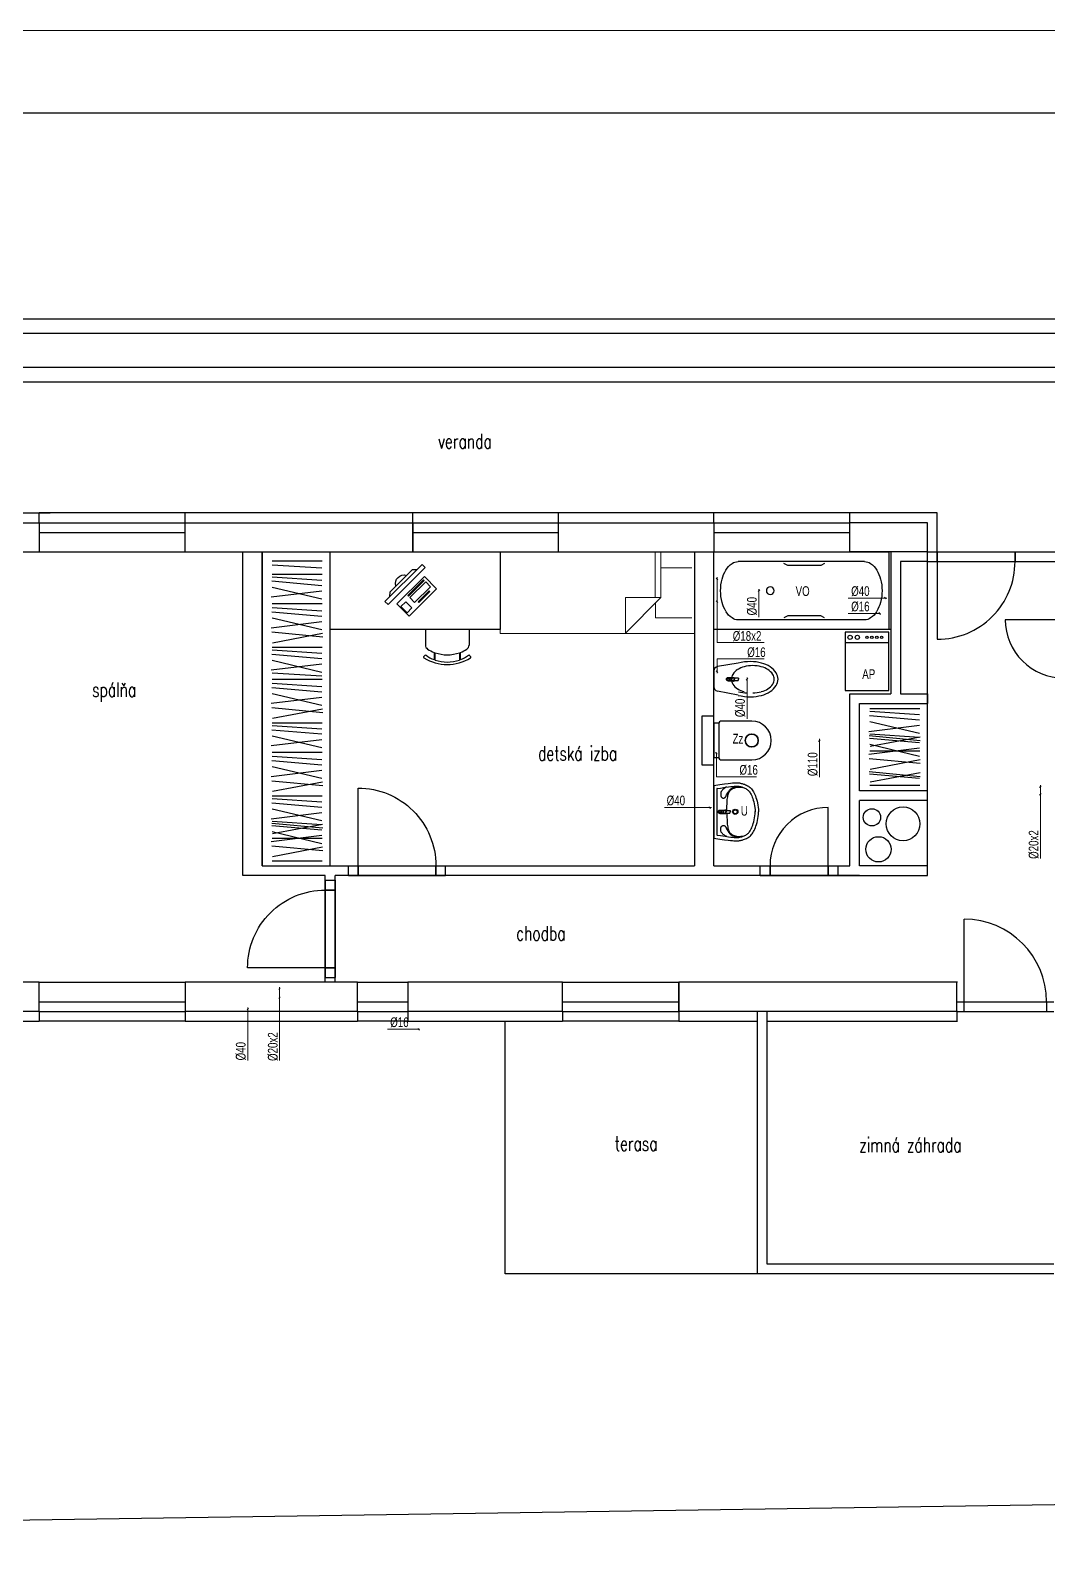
# Model space of a CAD drawing. Header units: millimetres. Extents: x -56794 to 98960, y -34660 to 63407.
# Drawn here: x -42707 to -32240, y -18479 to -2741 of the extents above; entities that cross this region are included whole.
import ezdxf
from ezdxf.lldxf.tags import DXFTag

# ---------------------------------------------------------------- set-up
doc = ezdxf.new("R2010")
doc.units = ezdxf.units.MM
doc.header["$LTSCALE"] = 100
doc.linetypes.add('KANNERNV', pattern=[15, 1, -1, 1, -1, 1, -1, 1, -1, 1, -1, -5])
for name, color, linetype in [('DIM_100', 64, 'Continuous'), ('DVE_REZ', 1, 'Continuous'), ('MUR-POH', 64, 'Continuous'), ('MUR_POH', 64, 'Continuous'), ('MUR_REZ', 3, 'Continuous'), ('NAB_ZAR', 14, 'Continuous'), ('POP', 7, 'Continuous'), ('SAN-POH', 151, 'Continuous')]:
    doc.layers.add(name, color=color, linetype=linetype)
for name, color, linetype, lineweight in [('KotyZdravotechnika', 4, 'Continuous', 9), ('namjestaj', 251, 'Continuous', 5), ('SPLASKOVE', 34, 'KANNERNV', 15)]:
    doc.layers.add(name, color=color, linetype=linetype, lineweight=lineweight)
doc.layers.add('RAM_100', color=160, linetype='Continuous', plot=False)
doc.styles.add('SIMPLEX', font='SIMPLEX.SHX', dxfattribs={"width": 0.7})
doc.styles.add('TR-ELEC', font='TXT', dxfattribs={"width": 0.75, "height": 2})
tags = doc.linetypes.add('DASHED', pattern=[0.75, 0.5, -0.25]).pattern_tags.tags
tags[6:7] = [DXFTag(74, 4), DXFTag(75, 0), DXFTag(340, '0'), DXFTag(46, 1.0), DXFTag(50, 0.0), DXFTag(44, 0.0), DXFTag(45, 0.0)]
tags[4:5] = [DXFTag(74, 4), DXFTag(75, 0), DXFTag(340, '0'), DXFTag(46, 1.0), DXFTag(50, 0.0), DXFTag(44, 0.0), DXFTag(45, 0.0)]

# ---------------------------------------------------------------- blocks, each defined once
blk = doc.blocks.new('FJFJF')
at = {"layer": 'NAB_ZAR'}
for points in [[(387581, -272900), (387545, -272865), (387221, -272865), (387185, -272900)], [(387113, -272900), (387113, -272945), (387653, -272945), (387653, -272900), (387113, -272900)], [(387213, -273022), (387443, -273022), (387443, -273032), (387213, -273032), (387213, -273022)], [(387213, -273052), (387443, -273052), (387443, -273122), (387213, -273122), (387213, -273052)], [(387253, -273142), (387413, -273142), (387413, -273152), (387253, -273152), (387253, -273142)], [(387503, -273052), (387573, -273052), (387573, -273142), (387503, -273142), (387503, -273052)]]:
    blk.add_lwpolyline(points, dxfattribs=at)
blk.add_lwpolyline([(387183, -273182), (387183, -273002), (387583, -273002), (387583, -273182)], close=True, dxfattribs=at)
blk.add_arc((387383, -272905), 86.1, 27.7073, 152.2927, dxfattribs=at)
blk = doc.blocks.new('vana_1800')
at = {"layer": 'SAN-POH'}
for p, q in [((873697, 2857932), (872897, 2857932)), ((872897, 2857932), (872897, 2856132)), ((873697, 2856132), (873697, 2857932)), ((872997, 2857682), (872997, 2856382)), ((873597, 2857682), (873597, 2856382)), ((873017, 2857272), (873037, 2857232)), ((873037, 2857232), (873037, 2856892)), ((873577, 2857272), (873557, 2857232)), ((873557, 2857232), (873557, 2856892)), ((873037, 2856892), (873017, 2856852)), ((873557, 2856892), (873577, 2856852)), ((872897, 2856132), (873697, 2856132))]:
    blk.add_line(p, q, dxfattribs=at)
blk.add_circle((873297, 2856712), 40, dxfattribs=at)
for centre, radius, start, end in [((873258, 2857521), 336, 103.9775, 121.0027), ((873297, 2857365), 498, 90, 103.9775), ((873297, 2857365), 498, 76.0225, 90), ((873336, 2857521), 336, 58.9973, 76.0225), ((873109, 2857682), 112, 145.4218, 180), ((873198, 2857620), 221, 121.0027, 145.4218), ((873395, 2857620), 221, 34.5782, 58.9973), ((873485, 2857682), 112, 0, 34.5782), ((873109, 2856382), 112, 180, 214.5782), ((873198, 2856444), 221, 214.5782, 238.9973), ((873395, 2856444), 221, 301.0027, 325.4218), ((873485, 2856382), 112, 325.4218, 0), ((873258, 2856543), 336, 238.9973, 256.0225), ((873297, 2856699), 498, 256.0225, 270), ((873297, 2856699), 498, 270, 283.9775), ((873336, 2856543), 336, 283.9775, 301.0027)]:
    blk.add_arc(centre, radius, start, end, dxfattribs=at)
blk = doc.blocks.new('Z_RAM_A_3_hp 1220')
at = {"layer": 'POP', "linetype": 'Continuous'}
blk.add_lwpolyline([(-288.5, -408), (-6.5, -408), (-6.5, -13), (-288.5, -13)], close=True, dxfattribs=at)
at = {"layer": 'RAM_100', "color": 150, "linetype": 'Continuous', "lineweight": 0}
blk.add_lwpolyline([(-297, -420), (0, -420), (0, 0), (-297, 0)], close=True, dxfattribs=at)
at = {"layer": 'RAM_100', "linetype": 'Continuous'}
blk.add_lwpolyline([(-288.5, -13), (-288.5, -408), (-6.5, -408), (-6.5, -13)], close=True, dxfattribs=at)

msp = doc.modelspace()

# ---------------------------------------------------------------- linework, layer by layer
at = {"layer": 'DVE_REZ', "color": 8, "linetype": 'ByBlock'}
for points in [[(-32073, -8806), (-32673, -8806, 0.414214), (-32073, -9406)], [(-39335, -11338), (-39335, -10538, -0.414214), (-38535, -11338)], [(-34495, -11338), (-34495, -10738, 0.414214), (-35095, -11338)], [(-39673, -12388), (-40473, -12388, -0.414214), (-39673, -11588)]]:
    msp.add_lwpolyline(points, format="xyb", dxfattribs=at)
at = {"layer": 'KotyZdravotechnika'}
for p, q in [((-35649, -8379), (-35631, -8396)), ((-35209, -8491), (-35209, -8780)), ((-35649, -8612), (-35631, -8629)), ((-35218, -8516), (-35201, -8499)), ((-33892, -8583), (-34290, -8583)), ((-33917, -8575), (-33900, -8592)), ((-33958, -8742), (-34290, -8742)), ((-33976, -8733), (-33958, -8751)), ((-35649, -9333), (-35631, -9350)), ((-35340, -9427), (-35323, -9409)), ((-35332, -9402), (-35332, -9825)), ((-34596, -10058), (-34579, -10041)), ((-34587, -10033), (-34587, -10427)), ((-35656, -10174), (-35638, -10191)), ((-32321, -10532), (-32304, -10515)), ((-32312, -10509), (-32312, -11262)), ((-32321, -10613), (-32304, -10596)), ((-35699, -10740), (-36180, -10740)), ((-35724, -10731), (-35707, -10748)), ((-40145, -12588), (-40145, -13342)), ((-40153, -12612), (-40136, -12594)), ((-40153, -12704), (-40136, -12687)), ((-40479, -12821), (-40462, -12804)), ((-40470, -12796), (-40470, -13342)), ((-38702, -13022), (-39034, -13022)), ((-38720, -13013), (-38703, -13030))]:
    msp.add_line(p, q, dxfattribs=at)
for points in [[(-35640, -8368), (-35640, -9040), (-35155, -9040)], [(-35640, -9356), (-35640, -9207), (-35155, -9207)], [(-35647, -10171), (-35647, -10423), (-35236, -10423)]]:
    msp.add_lwpolyline(points, dxfattribs=at)
at = {"layer": 'MUR-POH', "color": 8}
for points in [[(-44316, -6207), (-32473, -6207)], [(-44316, -6207), (-26423, -6207)], [(-44316, -6357), (-32373, -6357)], [(-44316, -6357), (-26423, -6357)], [(-39673, -12538), (-39673, -12388)]]:
    msp.add_lwpolyline(points, dxfattribs=at)
at = {"layer": 'MUR_POH', "color": 8}
for p, q in [((-38773, -7707), (-41115, -7707)), ((-35673, -7707), (-37273, -7707)), ((-33423, -7707), (-34273, -7707)), ((-40219, -8199), (-39704, -8199)), ((-40219, -8241), (-39708, -8273)), ((-40219, -8336), (-39704, -8336)), ((-40223, -8407), (-39708, -8452)), ((-40221, -8470), (-39708, -8592)), ((-40219, -8365), (-39708, -8397)), ((-40229, -8571), (-39708, -8509)), ((-40219, -8639), (-39704, -8639)), ((-40223, -8723), (-39708, -8768)), ((-40221, -8786), (-39708, -8908)), ((-40219, -8681), (-39708, -8713)), ((-40229, -8888), (-39708, -8825)), ((-40225, -8932), (-39700, -8983)), ((-40215, -9042), (-39702, -8944)), ((-40219, -9088), (-39704, -9088)), ((-40219, -9117), (-39708, -9149)), ((-40229, -9323), (-39708, -9261)), ((-40223, -9159), (-39708, -9204)), ((-40221, -9222), (-39708, -9344)), ((-40219, -9351), (-39708, -9383)), ((-40219, -9417), (-39704, -9417)), ((-40223, -9502), (-39708, -9547)), ((-40221, -9565), (-39708, -9686)), ((-40219, -9459), (-39708, -9492)), ((-40229, -9666), (-39708, -9603)), ((-40225, -9711), (-39700, -9761)), ((-40215, -9820), (-39702, -9723)), ((-34067, -9720), (-33552, -9720)), ((-34067, -9748), (-33556, -9781)), ((-40219, -9867), (-39704, -9867)), ((-40219, -9895), (-39708, -9928)), ((-34077, -9955), (-33556, -9892)), ((-34071, -9791), (-33556, -9835)), ((-34069, -9854), (-33556, -9975)), ((-40229, -10102), (-39708, -10039)), ((-40223, -9938), (-39708, -9982)), ((-40221, -10001), (-39708, -10122)), ((-34073, -9999), (-33548, -10050)), ((-34071, -10025), (-33556, -10069)), ((-34067, -9982), (-33556, -10014)), ((-34063, -10109), (-33550, -10012)), ((-40219, -10170), (-39704, -10170)), ((-40219, -10211), (-39708, -10244)), ((-34077, -10189), (-33556, -10126)), ((-34069, -10087), (-33556, -10209)), ((-34067, -10155), (-33552, -10155)), ((-40229, -10418), (-39708, -10355)), ((-40223, -10254), (-39708, -10299)), ((-40221, -10317), (-39708, -10438)), ((-34073, -10233), (-33548, -10284)), ((-34073, -10367), (-33548, -10418)), ((-34063, -10343), (-33550, -10245)), ((-34063, -10476), (-33550, -10379)), ((-40225, -10463), (-39700, -10513)), ((-40215, -10572), (-39702, -10475)), ((-34071, -10392), (-33556, -10437)), ((-34067, -10510), (-33552, -10510)), ((-40223, -10690), (-39708, -10734)), ((-40219, -10619), (-39704, -10619)), ((-40219, -10647), (-39708, -10680)), ((-40229, -10854), (-39708, -10791)), ((-40221, -10753), (-39708, -10874)), ((-40225, -10899), (-39700, -10949)), ((-40223, -10924), (-39708, -10968)), ((-40221, -10987), (-39708, -11108)), ((-40219, -10881), (-39708, -10914)), ((-40215, -11008), (-39702, -10911)), ((-40229, -11088), (-39708, -11025)), ((-40225, -11132), (-39700, -11183)), ((-40219, -11055), (-39704, -11055)), ((-40215, -11242), (-39702, -11145)), ((-40219, -11288), (-39704, -11288)), ((-44916, -12938), (-42619, -12938)), ((-41115, -12938), (-39341, -12938)), ((-38825, -12938), (-37233, -12938)), ((-36033, -12938), (-35223, -12938)), ((-35123, -12938), (-33165, -12938))]:
    msp.add_line(p, q, dxfattribs=at)
at = {"layer": 'MUR_POH', "color": 8, "flags": 128}
for points in [[(-44316, -7707), (-42505, -7707)], [(-42619, -7807), (-42619, -7707)], [(-41115, -7707), (-42619, -7707)], [(-41115, -7807), (-41115, -7707)], [(-37273, -7707), (-38773, -7707)], [(-38773, -7807), (-38773, -7707)], [(-37273, -7807), (-37273, -7707)], [(-34273, -7707), (-35673, -7707)], [(-35673, -7807), (-35673, -7707)], [(-34273, -7807), (-34273, -7707)], [(-33373, -8107), (-33373, -7707), (-34273, -7707)], [(-42619, -7807), (-41115, -7807)], [(-38773, -7807), (-37273, -7807)], [(-35673, -7807), (-34273, -7807)], [(-42619, -7907), (-41115, -7907)], [(-38773, -7907), (-37273, -7907)], [(-35673, -7907), (-34273, -7907)], [(-42619, -8107), (-41115, -8107)], [(-39623, -11338), (-39623, -8107)], [(-38773, -8107), (-37273, -8107)], [(-35673, -8107), (-34273, -8107)], [(-34173, -11438), (-34495, -11438)], [(-42619, -12538), (-41115, -12538)], [(-39341, -12538), (-38825, -12538)], [(-37233, -12538), (-36033, -12538)], [(-42619, -12838), (-42619, -12938)], [(-41115, -12838), (-41115, -12938)], [(-39341, -12838), (-39341, -12938)], [(-38825, -12838), (-38825, -12938)], [(-37233, -12838), (-37233, -12938)], [(-36033, -12838), (-36033, -12938)], [(-33173, -12838), (-33173, -12938)], [(-41115, -12938), (-42619, -12938)], [(-38825, -12938), (-39341, -12938)], [(-36033, -12938), (-37233, -12938)]]:
    msp.add_lwpolyline(points, dxfattribs=at)
at = {"layer": 'MUR_POH', "color": 8, "linetype": 'DASHED', "ltscale": 250, "flags": 128}
msp.add_lwpolyline([(-35673, -9799), (-35798, -9799), (-35798, -10299), (-35673, -10299)], close=True, dxfattribs=at)
at = {"layer": 'MUR_POH', "color": 8}
for centre, radius in [((-34046, -10840), 89.1), ((-33726, -10907), 174), ((-33979, -11169), 130)]:
    msp.add_circle(centre, radius, dxfattribs=at)
at = {"layer": 'MUR_REZ', "color": 8}
for p, q in [((-44216, -7807), (-42619, -7807)), ((-41115, -7807), (-38773, -7807)), ((-37273, -7807), (-35673, -7807)), ((-34273, -11338), (-34273, -9568)), ((-39335, -11438), (-39335, -11338)), ((-35095, -11438), (-35095, -11338)), ((-34495, -11338), (-34273, -11338)), ((-42619, -12838), (-44216, -12838))]:
    msp.add_line(p, q, dxfattribs=at)
at = {"layer": 'MUR_REZ', "color": 8, "flags": 128}
for points in [[(-21619, -17758), (-49824, -18182), (-50645, -18182), (-50645, -5707), (-50645, -5707), (-21619, -5707), (-21619, -17758)], [(-42619, -7807), (-42619, -8107)], [(-41115, -8107), (-41115, -7807)], [(-38773, -7807), (-38773, -8107)], [(-37273, -8107), (-37273, -7807)], [(-35673, -7807), (-35673, -8107)], [(-33473, -8207), (-33473, -7807), (-34273, -7807)], [(-42619, -12538), (-43916, -12538), (-43916, -8107), (-42619, -8107)], [(-41115, -8107), (-38773, -8107)], [(-40523, -11438), (-40523, -8107)], [(-40323, -11338), (-40323, -8107)], [(-40323, -8107), (-40323, -11338), (-39335, -11338)], [(-37273, -8107), (-35673, -8107)], [(-35873, -8107), (-35873, -11338)], [(-35673, -11338), (-35673, -8107)], [(-33853, -8107), (-33853, -9568)], [(-33473, -8207), (-33753, -8207), (-33753, -9568)], [(-34273, -9568), (-33853, -9568)], [(-33753, -9568), (-33473, -9568)], [(-33473, -9568), (-33473, -9668)], [(-34173, -10568), (-34173, -9668), (-33473, -9668)], [(-34495, -11438), (-33473, -11438), (-33473, -11338), (-34173, -11338), (-34173, -10668)], [(-33473, -10568), (-34173, -10568)], [(-33473, -10668), (-34173, -10668)], [(-33473, -10668), (-33473, -10568)], [(-40423, -11438), (-40523, -11438)], [(-39673, -11438), (-40423, -11438)], [(-39673, -11588), (-39673, -11438)], [(-39573, -11588), (-39573, -11438)], [(-39335, -11438), (-39573, -11438)], [(-39335, -11338), (-39335, -11438)], [(-39335, -11438), (-39335, -11338)], [(-39335, -11438), (-39335, -11338)], [(-38535, -11338), (-38535, -11338)], [(-38535, -11338), (-38535, -11438)], [(-38535, -11438), (-38535, -11338)], [(-38535, -11438), (-38535, -11338)], [(-38535, -11338), (-35873, -11338)], [(-35095, -11438), (-38535, -11438)], [(-35673, -11338), (-35095, -11338)], [(-35095, -11438), (-35095, -11338)], [(-35095, -11338), (-35095, -11438)], [(-35095, -11338), (-35095, -11338)], [(-35095, -11438), (-35095, -11338)], [(-34495, -11438), (-34495, -11338)], [(-34495, -11338), (-34495, -11438)], [(-34495, -11338), (-34495, -11338)], [(-34495, -11438), (-34495, -11338)], [(-34173, -11438), (-34495, -11438)], [(-39673, -11588), (-39573, -11588)], [(-39673, -12388), (-39573, -12388)], [(-39573, -12388), (-39673, -12388)], [(-39673, -12388), (-39573, -12388)], [(-39573, -12538), (-39573, -12388)], [(-39573, -12388), (-39573, -12488)], [(-39573, -12388), (-39573, -12445)], [(-42619, -12838), (-42619, -12538)], [(-39341, -12538), (-41115, -12538)], [(-41115, -12538), (-41115, -12838)], [(-39341, -12838), (-39341, -12538)], [(-38825, -12538), (-38825, -12838)], [(-37233, -12538), (-38825, -12538)], [(-37233, -12838), (-37233, -12538)], [(-33165, -12538), (-36033, -12538)], [(-36033, -12538), (-36033, -12838)], [(-33173, -12838), (-33173, -12538)], [(-39341, -12838), (-41115, -12838)], [(-37233, -12838), (-38825, -12838)], [(-33165, -12838), (-36033, -12838)]]:
    msp.add_lwpolyline(points, dxfattribs=at)
at = {"layer": 'MUR_REZ', "color": 8}
for points in [[(-50645, -5857), (-22966, -5857)], [(-38773, -8107), (-38773, -7807)], [(-33473, -8107), (-34273, -8107), (-34273, -7807)], [(-36033, -12838), (-36033, -12538)], [(-32173, -15538), (-37823, -15538), (-37823, -12938)]]:
    msp.add_lwpolyline(points, dxfattribs=at)
at = {"layer": 'NAB_ZAR', "color": 8}
for p, q in [((-33373, -8107), (-33373, -8207)), ((-38920, -8907), (-39623, -8907)), ((-38643, -8907), (-38643, -9066)), ((-38193, -8907), (-38193, -9066)), ((-38659, -9184), (-38649, -9173)), ((-38553, -9142), (-38553, -9217)), ((-38543, -9221), (-38543, -9146)), ((-38293, -9146), (-38293, -9221)), ((-38283, -9217), (-38283, -9142)), ((-38177, -9184), (-38187, -9173)), ((-39673, -11488), (-39573, -11488)), ((-39435, -11438), (-39435, -11338)), ((-35195, -11438), (-35195, -11338)), ((-39673, -11588), (-39573, -11588)), ((-39673, -12488), (-39573, -12488))]:
    msp.add_line(p, q, dxfattribs=at)
at = {"layer": 'NAB_ZAR', "color": 8, "flags": 128}
for points in [[(-39623, -8107), (-37873, -8107), (-37873, -8907)], [(-33473, -8107), (-33373, -8107)], [(-33373, -8107), (-33373, -8107)], [(-33373, -8107), (-33373, -8207)], [(-33373, -8207), (-33373, -8107)], [(-33373, -8107), (-32573, -8107)], [(-32573, -8107), (-32073, -8107)], [(-32573, -8107), (-32573, -8207)], [(-32573, -8207), (-32573, -8107)], [(-33473, -8207), (-33373, -8207)], [(-33373, -8207), (-32573, -8207)], [(-32573, -8207), (-32073, -8207)], [(-32573, -8207), (-32516, -8207)], [(-32573, -8207), (-32573, -8207)], [(-37873, -8907), (-39623, -8907)], [(-39673, -11488), (-39673, -11588)], [(-39573, -11488), (-39573, -11588)], [(-39435, -11338), (-39335, -11338)], [(-39435, -11438), (-39335, -11438)], [(-39335, -11338), (-38535, -11338)], [(-39335, -11438), (-38535, -11438)], [(-38535, -11438), (-39335, -11438)], [(-38535, -11338), (-38478, -11338)], [(-38535, -11338), (-38435, -11338)], [(-38535, -11438), (-38435, -11438)], [(-38435, -11438), (-38435, -11338)], [(-35195, -11338), (-35095, -11338)], [(-35195, -11438), (-35095, -11438)], [(-35095, -11338), (-34495, -11338)], [(-34495, -11438), (-35095, -11438)], [(-35095, -11438), (-34495, -11438)], [(-34495, -11338), (-34395, -11338)], [(-34495, -11338), (-34438, -11338)], [(-34495, -11438), (-34395, -11438)], [(-34395, -11438), (-34395, -11338)], [(-39673, -12388), (-39673, -11588)], [(-39673, -11588), (-39573, -11588)], [(-39573, -11588), (-39673, -11588)], [(-39673, -11588), (-39673, -12388)], [(-39573, -11588), (-39573, -12388)], [(-39573, -12388), (-39573, -11588)], [(-33098, -12738), (-33098, -11888)], [(-39673, -12388), (-39673, -12488)], [(-33098, -12838), (-33098, -12538)], [(-33173, -12738), (-32173, -12738)], [(-32248, -12738), (-32248, -12838)], [(-33173, -12838), (-32173, -12838)]]:
    msp.add_lwpolyline(points, dxfattribs=at)
at = {"layer": 'NAB_ZAR', "color": 8}
msp.add_lwpolyline([(-33373, -8107), (-32573, -8107)], dxfattribs=at)
at = {"layer": 'NAB_ZAR', "color": 8, "flags": 128}
msp.add_lwpolyline([(-33373, -8207), (-33373, -9007, 0.414214), (-32573, -8207)], format="xyb", dxfattribs=at)
at = {"layer": 'NAB_ZAR', "color": 8}
for centre, radius, start, end in [((-38593, -9066), 50, 180, 237.421), ((-38418, -8792), 375, 237.421, 248.8998), ((-38418, -8792), 375, 291.1002, 302.579), ((-38243, -9066), 50, 302.579, 0), ((-38652, -9191), 10, 135, 238.1879), ((-38418, -8813), 454, 238.1879, 301.8121), ((-38642, -9181), 10, 54.423, 135), ((-38418, -8867), 375, 234.423, 248.8998), ((-38418, -8792), 375, 250.5288, 289.4712), ((-38418, -8867), 375, 250.5288, 289.4712), ((-38418, -8867), 375, 291.1002, 305.577), ((-38194, -9181), 10, 45, 125.577), ((-38184, -9191), 10, 301.8121, 45), ((-33098, -12738), 850, 0, 90)]:
    msp.add_arc(centre, radius, start, end, dxfattribs=at)
at = {"layer": 'namjestaj'}
for p, q in [((-37873, -8947), (-37873, -8107)), ((-37873, -8107), (-35873, -8107)), ((-36276, -8578), (-36276, -8107)), ((-36218, -8107), (-36218, -8578)), ((-36218, -8271), (-35899, -8271)), ((-36583, -8578), (-36583, -8943)), ((-36583, -8943), (-36218, -8578)), ((-36218, -8578), (-36583, -8578)), ((-36273, -8787), (-36273, -8633)), ((-35899, -8787), (-36273, -8787)), ((-35873, -8947), (-37873, -8947)), ((-37873, -11338), (-35873, -11338))]:
    msp.add_line(p, q, dxfattribs=at)
at = {"layer": 'SAN-POH', "color": 8}
for p, q in [((-33853, -8907), (-35673, -8907)), ((-35673, -9332), (-35673, -9496))]:
    msp.add_line(p, q, dxfattribs=at)
at = {"layer": 'SAN-POH'}
for p, q in [((-34321, -9041), (-33871, -9041)), ((-35424, -9252), (-35636, -9288)), ((-35673, -9332), (-35673, -9496)), ((-35424, -9584), (-35637, -9540)), ((-35673, -10513), (-35673, -11053)), ((-35639, -10543), (-35606, -10538)), ((-35606, -10538), (-35558, -10531)), ((-35558, -10531), (-35523, -10526)), ((-35523, -10526), (-35497, -10523)), ((-35497, -10523), (-35478, -10521)), ((-35478, -10521), (-35465, -10520)), ((-35465, -10520), (-35453, -10519)), ((-35453, -10519), (-35444, -10519)), ((-35444, -10519), (-35437, -10519)), ((-35437, -10519), (-35431, -10519)), ((-35431, -10519), (-35426, -10519)), ((-35426, -10519), (-35421, -10520)), ((-35421, -10520), (-35415, -10520)), ((-35415, -10520), (-35410, -10521)), ((-35410, -10521), (-35405, -10522)), ((-35405, -10522), (-35399, -10524)), ((-35399, -10524), (-35393, -10525)), ((-35393, -10525), (-35386, -10527)), ((-35386, -10527), (-35378, -10530)), ((-35378, -10530), (-35370, -10533)), ((-35370, -10533), (-35361, -10536)), ((-35361, -10536), (-35353, -10540)), ((-35353, -10540), (-35345, -10544)), ((-35643, -10548), (-35643, -11018)), ((-35345, -10544), (-35337, -10549)), ((-35337, -10549), (-35330, -10554)), ((-35330, -10554), (-35324, -10559)), ((-35324, -10559), (-35317, -10564)), ((-35317, -10564), (-35312, -10571)), ((-35312, -10571), (-35306, -10578)), ((-35306, -10578), (-35300, -10586)), ((-35300, -10586), (-35295, -10595)), ((-35295, -10595), (-35289, -10606)), ((-35289, -10606), (-35284, -10618)), ((-35284, -10618), (-35279, -10632)), ((-35279, -10632), (-35273, -10647)), ((-35273, -10647), (-35268, -10664)), ((-35268, -10664), (-35263, -10681)), ((-35263, -10681), (-35259, -10700)), ((-35259, -10700), (-35255, -10720)), ((-35259, -10866), (-35255, -10846)), ((-35255, -10720), (-35251, -10740)), ((-35255, -10846), (-35251, -10826)), ((-35251, -10740), (-35249, -10762)), ((-35251, -10826), (-35249, -10804)), ((-35249, -10762), (-35248, -10785)), ((-35249, -10804), (-35248, -10781)), ((-35337, -11017), (-35330, -11012)), ((-35330, -11012), (-35324, -11007)), ((-35324, -11007), (-35317, -11002)), ((-35317, -11002), (-35312, -10995)), ((-35312, -10995), (-35306, -10988)), ((-35306, -10988), (-35300, -10980)), ((-35300, -10980), (-35295, -10971)), ((-35295, -10971), (-35289, -10960)), ((-35289, -10960), (-35284, -10948)), ((-35284, -10948), (-35279, -10934)), ((-35279, -10934), (-35273, -10919)), ((-35273, -10919), (-35268, -10902)), ((-35268, -10902), (-35263, -10885)), ((-35263, -10885), (-35259, -10866)), ((-35639, -11023), (-35606, -11028)), ((-35606, -11028), (-35558, -11035)), ((-35558, -11035), (-35523, -11040)), ((-35523, -11040), (-35497, -11043)), ((-35497, -11043), (-35478, -11045)), ((-35478, -11045), (-35465, -11046)), ((-35465, -11046), (-35453, -11047)), ((-35453, -11047), (-35444, -11047)), ((-35444, -11047), (-35437, -11047)), ((-35437, -11047), (-35431, -11047)), ((-35431, -11047), (-35426, -11047)), ((-35426, -11047), (-35421, -11046)), ((-35421, -11046), (-35415, -11046)), ((-35415, -11046), (-35410, -11045)), ((-35410, -11045), (-35405, -11044)), ((-35405, -11044), (-35399, -11042)), ((-35399, -11042), (-35393, -11041)), ((-35393, -11041), (-35386, -11039)), ((-35386, -11039), (-35378, -11036)), ((-35378, -11036), (-35370, -11033)), ((-35370, -11033), (-35361, -11030)), ((-35361, -11030), (-35353, -11026)), ((-35353, -11026), (-35345, -11022)), ((-35345, -11022), (-35337, -11017))]:
    msp.add_line(p, q, dxfattribs=at)
at = {"layer": 'SAN-POH', "color": 8, "flags": 128}
for points in [[(-33473, -11338), (-33473, -8207)], [(-35223, -15538), (-35223, -12838)], [(-35123, -15438), (-35123, -12838)], [(-32173, -15538), (-37523, -15538)], [(-32173, -15438), (-35123, -15438)]]:
    msp.add_lwpolyline(points, dxfattribs=at)
at = {"layer": 'SAN-POH', "flags": 128}
msp.add_lwpolyline([(-33871, -8935), (-34321, -8935), (-34321, -9535), (-33871, -9535)], close=True, dxfattribs=at)
for points in [[(-35526, -9436, -0.1065), (-35533, -9435, -0.101456), (-35538, -9431, -0.095052), (-35542, -9425, -0.090971), (-35543, -9418, -0.090971), (-35542, -9411, -0.095052), (-35538, -9405, -0.101456), (-35533, -9401, -0.1065), (-35526, -9400, -0.1065)], [(-35505, -9406, 0.019339), (-35506, -9405, 0.001391), (-35506, -9405, 0.1065)], [(-35506, -9431, 0.001391), (-35506, -9431, 0.019339), (-35505, -9430, 0.090971)], [(-35611, -10801, -0.1065), (-35617, -10800, -0.101456), (-35623, -10796, -0.095052), (-35627, -10790, -0.090971), (-35628, -10783, -0.090971), (-35627, -10776, -0.095052), (-35623, -10770, -0.101456), (-35617, -10766, -0.1065), (-35611, -10765, -0.1065)], [(-35590, -10771, 0.019339), (-35591, -10770, 0.001391), (-35591, -10770, 0.1065)], [(-35591, -10796, 0.001391), (-35591, -10796, 0.019339), (-35590, -10795, 0.090971)]]:
    msp.add_lwpolyline(points, format="xyb", dxfattribs=at)
for points in [[(-35526, -9400), (-35524, -9400), (-35522, -9400), (-35520, -9400), (-35519, -9400), (-35518, -9400), (-35516, -9400), (-35515, -9400), (-35514, -9400), (-35513, -9400), (-35512, -9400), (-35511, -9400), (-35510, -9400), (-35509, -9400), (-35507, -9401), (-35506, -9401), (-35504, -9401), (-35503, -9401), (-35501, -9401), (-35500, -9401), (-35498, -9401), (-35497, -9401), (-35495, -9401), (-35493, -9402), (-35491, -9402), (-35489, -9402), (-35486, -9402), (-35484, -9402)], [(-35526, -9436), (-35524, -9436), (-35522, -9436), (-35520, -9436), (-35519, -9436), (-35518, -9436), (-35516, -9436), (-35515, -9436), (-35514, -9435), (-35513, -9435), (-35512, -9435), (-35511, -9435), (-35510, -9435), (-35509, -9435), (-35507, -9435), (-35506, -9435), (-35504, -9435), (-35503, -9435), (-35501, -9435), (-35500, -9434), (-35498, -9434), (-35497, -9434), (-35495, -9434), (-35493, -9434), (-35491, -9434), (-35489, -9434), (-35486, -9434), (-35484, -9433)], [(-35524, -9403), (-35523, -9403), (-35522, -9403), (-35521, -9403), (-35519, -9403), (-35518, -9403), (-35517, -9403), (-35516, -9404), (-35515, -9404), (-35514, -9404), (-35513, -9404), (-35512, -9405), (-35511, -9405), (-35511, -9405), (-35510, -9405), (-35509, -9405), (-35508, -9405), (-35508, -9406), (-35507, -9406), (-35506, -9406), (-35506, -9406), (-35505, -9406), (-35504, -9406), (-35504, -9406), (-35503, -9406), (-35502, -9406), (-35501, -9406), (-35501, -9406), (-35500, -9406), (-35499, -9406), (-35497, -9405), (-35496, -9405), (-35495, -9405), (-35493, -9404), (-35491, -9404), (-35489, -9404), (-35487, -9403), (-35485, -9403), (-35483, -9402), (-35481, -9401), (-35478, -9401), (-35476, -9400), (-35474, -9400), (-35473, -9399), (-35471, -9399), (-35470, -9399), (-35469, -9399), (-35468, -9399), (-35468, -9399), (-35467, -9399), (-35466, -9399), (-35466, -9399), (-35465, -9400), (-35465, -9400), (-35464, -9401), (-35464, -9402), (-35463, -9404), (-35463, -9406), (-35463, -9409), (-35462, -9413), (-35462, -9418)], [(-35524, -9433), (-35523, -9433), (-35522, -9433), (-35521, -9433), (-35519, -9432), (-35518, -9432), (-35517, -9432), (-35516, -9432), (-35515, -9432), (-35514, -9431), (-35513, -9431), (-35512, -9431), (-35511, -9431), (-35511, -9431), (-35510, -9430), (-35509, -9430), (-35508, -9430), (-35508, -9430), (-35507, -9430), (-35506, -9430), (-35506, -9430), (-35505, -9430), (-35504, -9429), (-35504, -9429), (-35503, -9429), (-35502, -9429), (-35501, -9430), (-35501, -9430), (-35500, -9430), (-35499, -9430), (-35497, -9430), (-35496, -9430), (-35495, -9431), (-35493, -9431), (-35491, -9431), (-35489, -9432), (-35487, -9432), (-35485, -9433), (-35483, -9434), (-35481, -9434), (-35478, -9435), (-35476, -9435), (-35474, -9436), (-35473, -9436), (-35471, -9437), (-35470, -9437), (-35469, -9437), (-35468, -9437), (-35468, -9437), (-35467, -9437), (-35466, -9437), (-35466, -9436), (-35465, -9436), (-35465, -9435), (-35464, -9434), (-35464, -9433), (-35463, -9432), (-35463, -9430), (-35463, -9427), (-35462, -9423), (-35462, -9418)], [(-35495, -9418), (-35495, -9417), (-35495, -9417), (-35495, -9416), (-35494, -9416), (-35494, -9415), (-35494, -9415), (-35494, -9414), (-35494, -9414), (-35494, -9413), (-35494, -9413), (-35493, -9412), (-35493, -9412), (-35493, -9412), (-35492, -9411), (-35492, -9411), (-35491, -9410), (-35491, -9410), (-35490, -9409), (-35490, -9409), (-35489, -9409), (-35488, -9408), (-35487, -9408), (-35486, -9407), (-35485, -9407), (-35485, -9407), (-35484, -9406), (-35483, -9406), (-35482, -9406), (-35481, -9405), (-35480, -9405), (-35479, -9405), (-35478, -9405), (-35478, -9404), (-35477, -9404), (-35476, -9404), (-35475, -9404), (-35474, -9404), (-35474, -9404), (-35473, -9404), (-35472, -9404), (-35471, -9404), (-35471, -9404), (-35470, -9404), (-35470, -9404), (-35469, -9404), (-35469, -9404), (-35469, -9405), (-35468, -9405), (-35468, -9406), (-35468, -9407), (-35467, -9407), (-35467, -9408), (-35466, -9409), (-35466, -9411), (-35466, -9412), (-35465, -9413), (-35465, -9414), (-35465, -9416), (-35465, -9417), (-35465, -9418)], [(-35495, -9418), (-35495, -9418), (-35495, -9419), (-35495, -9419), (-35494, -9420), (-35494, -9420), (-35494, -9421), (-35494, -9421), (-35494, -9422), (-35494, -9422), (-35494, -9423), (-35493, -9423), (-35493, -9424), (-35493, -9424), (-35492, -9424), (-35492, -9425), (-35491, -9425), (-35491, -9426), (-35490, -9426), (-35490, -9427), (-35489, -9427), (-35488, -9427), (-35487, -9428), (-35486, -9428), (-35485, -9429), (-35485, -9429), (-35484, -9429), (-35483, -9430), (-35482, -9430), (-35481, -9430), (-35480, -9430), (-35479, -9431), (-35478, -9431), (-35478, -9431), (-35477, -9431), (-35476, -9431), (-35475, -9432), (-35474, -9432), (-35474, -9432), (-35473, -9432), (-35472, -9432), (-35471, -9432), (-35471, -9432), (-35470, -9432), (-35470, -9432), (-35469, -9431), (-35469, -9431), (-35469, -9431), (-35468, -9430), (-35468, -9430), (-35468, -9429), (-35467, -9428), (-35467, -9427), (-35466, -9426), (-35466, -9425), (-35466, -9424), (-35465, -9422), (-35465, -9421), (-35465, -9420), (-35465, -9419), (-35465, -9418)], [(-35464, -9403), (-35460, -9404), (-35457, -9404), (-35453, -9404), (-35450, -9404), (-35446, -9404), (-35443, -9404), (-35440, -9404), (-35437, -9404), (-35434, -9404), (-35432, -9404), (-35431, -9405), (-35429, -9405), (-35428, -9405), (-35427, -9405), (-35426, -9405), (-35425, -9405), (-35425, -9405), (-35424, -9405), (-35424, -9405), (-35423, -9406), (-35423, -9406), (-35422, -9406), (-35422, -9406), (-35422, -9407), (-35421, -9407), (-35421, -9408), (-35421, -9408), (-35421, -9409), (-35420, -9410), (-35420, -9411), (-35420, -9413), (-35420, -9416), (-35420, -9418)], [(-35464, -9432), (-35460, -9432), (-35457, -9432), (-35453, -9432), (-35450, -9432), (-35446, -9431), (-35443, -9431), (-35440, -9431), (-35437, -9431), (-35434, -9431), (-35432, -9431), (-35431, -9431), (-35429, -9431), (-35428, -9431), (-35427, -9431), (-35426, -9431), (-35425, -9431), (-35425, -9430), (-35424, -9430), (-35424, -9430), (-35423, -9430), (-35423, -9430), (-35422, -9429), (-35422, -9429), (-35422, -9429), (-35421, -9428), (-35421, -9428), (-35421, -9427), (-35421, -9427), (-35420, -9426), (-35420, -9424), (-35420, -9423), (-35420, -9420), (-35420, -9418)], [(-35673, -10513), (-35611, -10503), (-35563, -10496), (-35527, -10491), (-35501, -10488), (-35482, -10486), (-35467, -10485), (-35455, -10484), (-35445, -10484), (-35437, -10484), (-35429, -10484), (-35423, -10484), (-35417, -10485), (-35411, -10486), (-35404, -10487), (-35398, -10488), (-35391, -10490), (-35383, -10491), (-35375, -10494), (-35367, -10497), (-35357, -10500), (-35348, -10504), (-35338, -10509), (-35328, -10514), (-35318, -10519), (-35309, -10525), (-35301, -10532), (-35293, -10539), (-35285, -10548), (-35278, -10557), (-35271, -10567), (-35264, -10579), (-35258, -10591), (-35252, -10605), (-35246, -10620), (-35240, -10636), (-35235, -10654), (-35229, -10672), (-35224, -10692), (-35220, -10713), (-35217, -10736), (-35214, -10759), (-35213, -10783)], [(-35540, -10528), (-35545, -10531), (-35556, -10536), (-35565, -10541), (-35571, -10546), (-35577, -10550), (-35582, -10554), (-35586, -10558), (-35589, -10562), (-35592, -10566), (-35595, -10570), (-35597, -10574), (-35599, -10578), (-35600, -10582), (-35601, -10586), (-35602, -10590), (-35603, -10595), (-35603, -10599), (-35603, -10604), (-35602, -10608), (-35602, -10612), (-35601, -10617), (-35600, -10621), (-35599, -10625), (-35597, -10628), (-35595, -10631), (-35593, -10634), (-35590, -10636), (-35588, -10638), (-35585, -10640), (-35582, -10641), (-35579, -10642), (-35576, -10642), (-35574, -10642), (-35571, -10642), (-35568, -10641), (-35565, -10640), (-35563, -10639), (-35560, -10637), (-35558, -10635), (-35555, -10633), (-35553, -10630), (-35551, -10626), (-35548, -10621), (-35545, -10615), (-35542, -10608), (-35537, -10599), (-35530, -10588), (-35522, -10573)], [(-35539, -10769), (-35539, -10762), (-35539, -10743), (-35539, -10723), (-35538, -10705), (-35537, -10688), (-35536, -10671), (-35535, -10656), (-35533, -10642), (-35531, -10628), (-35529, -10616), (-35526, -10605), (-35523, -10595), (-35519, -10586), (-35515, -10578), (-35510, -10571), (-35505, -10564), (-35499, -10558), (-35493, -10553), (-35487, -10549), (-35480, -10545), (-35473, -10541), (-35466, -10538), (-35459, -10536), (-35453, -10534), (-35447, -10532), (-35441, -10531), (-35436, -10530), (-35430, -10530), (-35423, -10530), (-35416, -10530), (-35408, -10530), (-35400, -10530), (-35392, -10530), (-35384, -10531), (-35376, -10532), (-35370, -10533)], [(-35522, -10574), (-35522, -10574), (-35517, -10566), (-35511, -10559), (-35505, -10553), (-35498, -10547), (-35491, -10542), (-35484, -10538), (-35476, -10534), (-35469, -10531), (-35462, -10528), (-35455, -10526), (-35449, -10524), (-35443, -10523), (-35436, -10522), (-35430, -10522), (-35423, -10522), (-35416, -10522), (-35408, -10522), (-35408, -10522)], [(-35673, -11053), (-35611, -11063), (-35563, -11070), (-35527, -11075), (-35501, -11078), (-35482, -11080), (-35467, -11081), (-35455, -11082), (-35445, -11082), (-35437, -11082), (-35429, -11082), (-35423, -11081), (-35417, -11081), (-35411, -11080), (-35404, -11079), (-35398, -11078), (-35391, -11076), (-35383, -11074), (-35375, -11072), (-35367, -11069), (-35357, -11066), (-35348, -11062), (-35338, -11057), (-35328, -11052), (-35318, -11047), (-35309, -11041), (-35301, -11034), (-35293, -11026), (-35285, -11018), (-35278, -11009), (-35271, -10999), (-35264, -10987), (-35258, -10975), (-35252, -10961), (-35246, -10946), (-35240, -10930), (-35235, -10912), (-35229, -10894), (-35224, -10874), (-35220, -10853), (-35217, -10830), (-35214, -10807), (-35213, -10783)], [(-35611, -10765), (-35609, -10765), (-35607, -10765), (-35605, -10765), (-35604, -10765), (-35603, -10765), (-35601, -10765), (-35600, -10765), (-35599, -10765), (-35598, -10765), (-35597, -10765), (-35596, -10765), (-35595, -10766), (-35594, -10766), (-35592, -10766), (-35591, -10766), (-35589, -10766), (-35588, -10766), (-35586, -10766), (-35585, -10766), (-35583, -10766), (-35582, -10766), (-35580, -10767), (-35578, -10767), (-35576, -10767), (-35574, -10767), (-35571, -10767), (-35569, -10767)], [(-35611, -10801), (-35609, -10801), (-35607, -10801), (-35605, -10801), (-35604, -10801), (-35603, -10801), (-35601, -10801), (-35600, -10801), (-35599, -10801), (-35598, -10801), (-35597, -10801), (-35596, -10800), (-35595, -10800), (-35594, -10800), (-35592, -10800), (-35591, -10800), (-35589, -10800), (-35588, -10800), (-35586, -10800), (-35585, -10800), (-35583, -10800), (-35582, -10799), (-35580, -10799), (-35578, -10799), (-35576, -10799), (-35574, -10799), (-35571, -10799), (-35569, -10799)], [(-35609, -10768), (-35608, -10768), (-35607, -10768), (-35605, -10768), (-35604, -10768), (-35603, -10769), (-35602, -10769), (-35601, -10769), (-35600, -10769), (-35599, -10769), (-35598, -10770), (-35597, -10770), (-35596, -10770), (-35596, -10770), (-35595, -10770), (-35594, -10771), (-35593, -10771), (-35593, -10771), (-35592, -10771), (-35591, -10771), (-35591, -10771), (-35590, -10771), (-35589, -10771), (-35588, -10771), (-35588, -10771), (-35587, -10771), (-35586, -10771), (-35585, -10771), (-35585, -10771), (-35584, -10771), (-35582, -10771), (-35581, -10770), (-35580, -10770), (-35578, -10770), (-35576, -10769), (-35574, -10769), (-35572, -10768), (-35570, -10768), (-35568, -10767), (-35565, -10766), (-35563, -10766), (-35561, -10765), (-35559, -10765), (-35558, -10764), (-35556, -10764), (-35555, -10764), (-35554, -10764), (-35553, -10764), (-35553, -10764), (-35552, -10764), (-35551, -10764), (-35551, -10765), (-35550, -10765), (-35550, -10766), (-35549, -10766), (-35549, -10767), (-35548, -10769), (-35548, -10771), (-35548, -10774), (-35547, -10778), (-35547, -10783)], [(-35609, -10798), (-35608, -10798), (-35607, -10798), (-35605, -10798), (-35604, -10798), (-35603, -10797), (-35602, -10797), (-35601, -10797), (-35600, -10797), (-35599, -10797), (-35598, -10796), (-35597, -10796), (-35596, -10796), (-35596, -10796), (-35595, -10796), (-35594, -10795), (-35593, -10795), (-35593, -10795), (-35592, -10795), (-35591, -10795), (-35591, -10795), (-35590, -10795), (-35589, -10795), (-35588, -10795), (-35588, -10795), (-35587, -10795), (-35586, -10795), (-35585, -10795), (-35585, -10795), (-35584, -10795), (-35582, -10795), (-35581, -10796), (-35580, -10796), (-35578, -10796), (-35576, -10797), (-35574, -10797), (-35572, -10798), (-35570, -10798), (-35568, -10799), (-35565, -10799), (-35563, -10800), (-35561, -10801), (-35559, -10801), (-35558, -10802), (-35556, -10802), (-35555, -10802), (-35554, -10802), (-35553, -10802), (-35553, -10802), (-35552, -10802), (-35551, -10802), (-35551, -10801), (-35550, -10801), (-35550, -10800), (-35549, -10800), (-35549, -10798), (-35548, -10797), (-35548, -10795), (-35548, -10792), (-35547, -10788), (-35547, -10783)], [(-35580, -10783), (-35580, -10782), (-35580, -10782), (-35579, -10781), (-35579, -10781), (-35579, -10780), (-35579, -10780), (-35579, -10779), (-35579, -10779), (-35579, -10779), (-35579, -10778), (-35578, -10778), (-35578, -10777), (-35578, -10777), (-35577, -10776), (-35577, -10776), (-35576, -10776), (-35576, -10775), (-35575, -10775), (-35575, -10774), (-35574, -10774), (-35573, -10773), (-35572, -10773), (-35571, -10773), (-35570, -10772), (-35569, -10772), (-35569, -10771), (-35568, -10771), (-35567, -10771), (-35566, -10771), (-35565, -10770), (-35564, -10770), (-35563, -10770), (-35563, -10770), (-35562, -10769), (-35561, -10769), (-35560, -10769), (-35559, -10769), (-35559, -10769), (-35558, -10769), (-35557, -10769), (-35556, -10769), (-35556, -10769), (-35555, -10769), (-35555, -10769), (-35554, -10769), (-35554, -10770), (-35554, -10770), (-35553, -10770), (-35553, -10771), (-35552, -10772), (-35552, -10773), (-35552, -10774), (-35551, -10775), (-35551, -10776), (-35551, -10777), (-35550, -10778), (-35550, -10780), (-35550, -10781), (-35550, -10782), (-35550, -10783)], [(-35580, -10783), (-35580, -10784), (-35580, -10784), (-35579, -10785), (-35579, -10785), (-35579, -10786), (-35579, -10786), (-35579, -10786), (-35579, -10787), (-35579, -10787), (-35579, -10788), (-35578, -10788), (-35578, -10789), (-35578, -10789), (-35577, -10790), (-35577, -10790), (-35576, -10790), (-35576, -10791), (-35575, -10791), (-35575, -10792), (-35574, -10792), (-35573, -10793), (-35572, -10793), (-35571, -10793), (-35570, -10794), (-35569, -10794), (-35569, -10794), (-35568, -10795), (-35567, -10795), (-35566, -10795), (-35565, -10796), (-35564, -10796), (-35563, -10796), (-35563, -10796), (-35562, -10796), (-35561, -10797), (-35560, -10797), (-35559, -10797), (-35559, -10797), (-35558, -10797), (-35557, -10797), (-35556, -10797), (-35556, -10797), (-35555, -10797), (-35555, -10797), (-35554, -10797), (-35554, -10796), (-35554, -10796), (-35553, -10796), (-35553, -10795), (-35552, -10794), (-35552, -10793), (-35552, -10792), (-35551, -10791), (-35551, -10790), (-35551, -10789), (-35550, -10788), (-35550, -10786), (-35550, -10785), (-35550, -10784), (-35550, -10783)], [(-35549, -10769), (-35545, -10769), (-35542, -10769), (-35538, -10769), (-35535, -10769), (-35531, -10769), (-35528, -10769), (-35525, -10769), (-35522, -10770), (-35519, -10770), (-35517, -10770), (-35515, -10770), (-35514, -10770), (-35513, -10770), (-35512, -10770), (-35511, -10770), (-35510, -10770), (-35510, -10770), (-35509, -10770), (-35509, -10771), (-35508, -10771), (-35508, -10771), (-35507, -10771), (-35507, -10772), (-35507, -10772), (-35506, -10772), (-35506, -10773), (-35506, -10773), (-35506, -10774), (-35505, -10775), (-35505, -10776), (-35505, -10778), (-35505, -10781), (-35505, -10783)], [(-35549, -10797), (-35545, -10797), (-35542, -10797), (-35538, -10797), (-35535, -10797), (-35531, -10797), (-35528, -10797), (-35525, -10796), (-35522, -10796), (-35519, -10796), (-35517, -10796), (-35515, -10796), (-35514, -10796), (-35513, -10796), (-35512, -10796), (-35511, -10796), (-35510, -10796), (-35510, -10796), (-35509, -10796), (-35509, -10795), (-35508, -10795), (-35508, -10795), (-35507, -10795), (-35507, -10794), (-35507, -10794), (-35506, -10794), (-35506, -10793), (-35506, -10793), (-35506, -10792), (-35505, -10791), (-35505, -10790), (-35505, -10788), (-35505, -10785), (-35505, -10783)], [(-35539, -10797), (-35539, -10803), (-35539, -10823), (-35539, -10842), (-35538, -10861), (-35537, -10878), (-35536, -10895), (-35535, -10910), (-35533, -10924), (-35531, -10938), (-35529, -10950), (-35526, -10961), (-35523, -10971), (-35519, -10980), (-35515, -10988), (-35510, -10995), (-35505, -11002), (-35499, -11008), (-35493, -11013), (-35487, -11017), (-35480, -11021), (-35473, -11025), (-35466, -11028), (-35459, -11030), (-35453, -11032), (-35447, -11034), (-35441, -11035), (-35436, -11036), (-35430, -11036), (-35423, -11036), (-35416, -11036), (-35408, -11036), (-35400, -11036), (-35392, -11035), (-35384, -11035), (-35376, -11034), (-35370, -11033)], [(-35540, -11038), (-35545, -11035), (-35556, -11030), (-35565, -11025), (-35571, -11020), (-35577, -11016), (-35582, -11012), (-35586, -11008), (-35589, -11004), (-35592, -11000), (-35595, -10996), (-35597, -10992), (-35599, -10988), (-35600, -10984), (-35601, -10980), (-35602, -10976), (-35603, -10971), (-35603, -10967), (-35603, -10962), (-35602, -10958), (-35602, -10954), (-35601, -10949), (-35600, -10945), (-35599, -10941), (-35597, -10938), (-35595, -10935), (-35593, -10932), (-35590, -10930), (-35588, -10928), (-35585, -10926), (-35582, -10925), (-35579, -10924), (-35576, -10924), (-35574, -10924), (-35571, -10924), (-35568, -10925), (-35565, -10926), (-35563, -10927), (-35560, -10929), (-35558, -10931), (-35555, -10933), (-35553, -10936), (-35551, -10940), (-35548, -10945), (-35545, -10951), (-35542, -10958), (-35537, -10967), (-35530, -10978), (-35522, -10992)], [(-35522, -10992), (-35522, -10992), (-35517, -11000), (-35511, -11007), (-35505, -11013), (-35498, -11019), (-35491, -11024), (-35484, -11028), (-35476, -11032), (-35469, -11035), (-35462, -11038), (-35455, -11040), (-35449, -11042), (-35443, -11043), (-35436, -11044), (-35430, -11044), (-35423, -11044), (-35416, -11044), (-35408, -11044), (-35408, -11044)]]:
    msp.add_lwpolyline(points, dxfattribs=at)
at = {"layer": 'SAN-POH'}
for points in [[(-35621, -9869), (-35673, -9869)], [(-35673, -9879), (-35673, -10219)], [(-35621, -10229), (-35673, -10229)]]:
    msp.add_lwpolyline(points, dxfattribs=at)
msp.add_lwpolyline([(-35283, -9849), (-35593, -9849, 0.414214), (-35623, -9879), (-35623, -10219, 0.414214), (-35593, -10249), (-35283, -10249)], format="xyb", dxfattribs=at)
at = {"layer": 'SAN-POH', "color": 8}
for points in [[(-42619, -12738), (-41115, -12738)], [(-39341, -12738), (-38825, -12738)], [(-37233, -12738), (-36033, -12738)], [(-42619, -12838), (-41115, -12838)], [(-39341, -12838), (-38825, -12838)], [(-37233, -12838), (-36033, -12838)]]:
    msp.add_lwpolyline(points, dxfattribs=at)
at = {"layer": 'SAN-POH'}
for centre, radius in [((-34271, -8987), 21.8), ((-34196, -8987), 21.8), ((-34097, -8987), 13.1), ((-34047, -8987), 13.1), ((-33996, -8987), 13.1), ((-33946, -8987), 13.1), ((-35525, -9418), 13.8), ((-35525, -9418), 10.3), ((-35525, -9418), 10), ((-35610, -10783), 13.8), ((-35610, -10783), 10.3), ((-35610, -10783), 10), ((-35453, -10783), 27), ((-35453, -10783), 20)]:
    msp.add_circle(centre, radius, dxfattribs=at)
for centre, radius, start, end in [((-35293, -9833), 596, 89.9924, 102.7477), ((-35273, -9623), 345, 90, 104.7667), ((-35293, -9668), 431, 75.0016, 90), ((-35273, -9623), 345, 75.2333, 90), ((-35260, -9545), 304, 57.1047, 75.0016), ((-35628, -9332), 44.8, 99.8216, 180), ((-35525, -9418), 15, 35.3094, 324.6906), ((-35401, -9418), 91.4, 146.9396, 180), ((-35401, -9418), 91.4, 180, 213.0604), ((-35340, -9458), 165, 122.4712, 146.9396), ((-35299, -9522), 240, 104.7667, 122.4712), ((-35246, -9522), 240, 57.5288, 75.2333), ((-35206, -9458), 165, 33.0604, 57.5288), ((-35209, -9467), 211, 32.6351, 57.1047), ((-35144, -9418), 91.4, 0, 33.0604), ((-35144, -9418), 91.4, 326.9396, 0), ((-35133, -9418), 120, 0, 32.6351), ((-35133, -9418), 120, 327.3649, 0), ((-35628, -9496), 44.8, 180, 258.2192), ((-35340, -9378), 165, 213.0604, 237.5288), ((-35299, -9314), 240, 237.5288, 255.2333), ((-35293, -9003), 596, 257.2523, 270.0076), ((-35332, -9213), 345, 255.2333, 270), ((-35293, -9168), 431, 270, 284.9984), ((-35273, -9213), 345, 270, 284.7667), ((-35246, -9314), 240, 284.7667, 302.4712), ((-35260, -9291), 304, 284.9984, 302.8953), ((-35206, -9378), 165, 302.4712, 326.9396), ((-35209, -9369), 211, 302.8953, 327.3649), ((-35283, -10049), 200, 270, 90), ((-35638, -10548), 5, 98.8682, 180), ((-35610, -10783), 15, 35.3094, 324.6906), ((-35638, -11018), 5, 180, 261.1318)]:
    msp.add_arc(centre, radius, start, end, dxfattribs=at)
at = {"layer": 'SPLASKOVE', "linetype": 'Continuous', "lineweight": 35}
msp.add_circle((-35283, -10049), 66.4, dxfattribs=at)

# ---------------------------------------------------------------- block references
at = {"layer": 'MUR-POH', "color": 8, "xscale": -1, "rotation": 270}
msp.add_blockref('vana_1800', (-2891805, -881804), dxfattribs=at)
at = {"layer": 'MUR_POH', "ltscale": 0.3, "xscale": 100, "yscale": 100, "zscale": 100, "rotation": 270.0000000000635}
msp.add_blockref('Z_RAM_A_3_hp 1220', (-14794, -32441), dxfattribs=at)
at = {"layer": 'MUR_POH', "color": 8, "xscale": -1, "rotation": 44.79835124342796}
msp.add_blockref('FJFJF', (43727, 458175), dxfattribs=at)

# ---------------------------------------------------------------- texts
at = {"layer": 'DIM_100', "color": 1, "char_height": 150, "attachment_point": 5, "style": 'SIMPLEX'}
for s, insert in [('{veranda\\P}', (-38237, -6968)), ('{spálňa}', (-41847, -9551)), ('{detská izba}', (-37076, -10181)), ('{chodba}', (-37454, -12034)), ('{terasa}', (-36473, -14197)), ('{zimná záhrada}', (-33650, -14211))]:
    msp.add_mtext(s, dxfattribs=dict(at, insert=insert))
at = {"layer": 'KotyZdravotechnika', "char_height": 100, "attachment_point": 1, "style": 'TR-ELEC'}
for s, insert, width in [('{VO}', (-34832, -8461), 299.97), ('{Ø40}', (-34260, -8461), 147.44), ('{Ø16}', (-34260, -8619), 147.44), ('{Ø18x2}', (-35479, -8923), 147.44), ('{Ø16}', (-35330, -9090), 147.44), ('{AP}', (-34146, -9315), 299.97), ('{Zz}', (-35481, -9980), 299.97), ('{Ø16}', (-35410, -10301), 147.44), ('{Ø40}', (-36159, -10616), 147.44), ('{U}', (-35396, -10722), 299.97), ('{Ø16}', (-39005, -12899), 147.44)]:
    msp.add_mtext(s, dxfattribs=dict(at, insert=insert, width=width))
at = {"layer": 'KotyZdravotechnika', "char_height": 100, "width": 147.44, "attachment_point": 1, "rotation": 90, "style": 'TR-ELEC'}
for s, insert in [('{Ø40}', (-35332, -8761)), ('{Ø40}', (-35454, -9808)), ('{Ø110}', (-34707, -10416)), ('{Ø20x2}', (-32432, -11268)), ('{Ø20x2}', (-40264, -13348)), ('{Ø40}', (-40594, -13342))]:
    msp.add_mtext(s, dxfattribs=dict(at, insert=insert))

doc.saveas('drawing.dxf')
